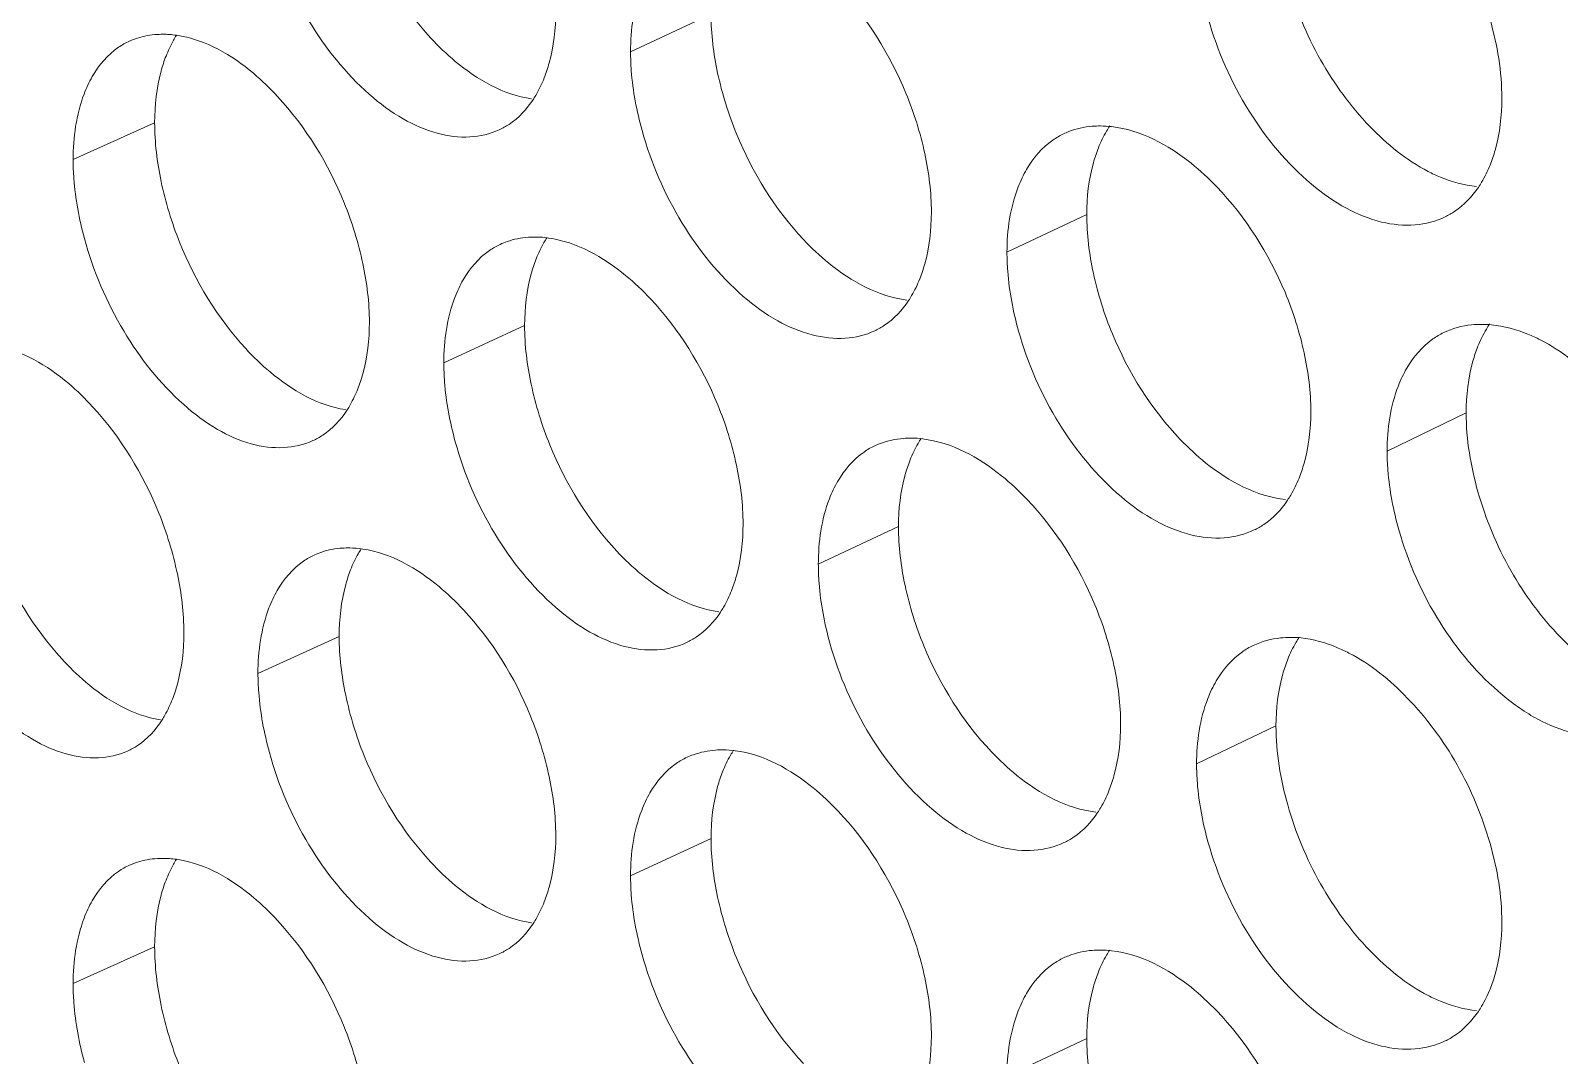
# Model space of a CAD drawing. Header units: millimetres. Extents: x 1177 to 4147, y 93 to 2194.
# Drawn here: x 2562.51 to 2577.12, y 925.59 to 935.38 of the extents above; entities that cross this region are included whole.
import ezdxf

# ---------------------------------------------------------------- set-up
doc = ezdxf.new("R2010")
doc.units = ezdxf.units.MM
doc.header["$LTSCALE"] = 0.1
doc.layers.get('0').update_dxf_attribs({"lineweight": 13})
doc.layers.add('标注', color=251, linetype='Continuous', lineweight=9)

# ---------------------------------------------------------------- blocks, each defined once
blk = doc.blocks.new('02')
at = {"layer": '标注'}
for p, q in [((4439.148, 927.748), (4438.049, 927.237)), ((4431.553, 926.268), (4430.44, 925.765)), ((4431.553, 926.268), (4430.44, 925.765)), ((4444.276, 925.014), (4443.187, 924.499)), ((4436.603, 923.499), (4435.5, 922.991)), ((4436.603, 923.499), (4435.5, 922.991)), ((4449.455, 922.305), (4448.376, 921.785)), ((4441.706, 920.753), (4440.612, 920.24)), ((4441.706, 920.753), (4440.612, 920.24)), ((4434.072, 919.255), (4432.963, 918.75)), ((4446.859, 918.032), (4445.775, 917.514)), ((4446.859, 918.032), (4445.775, 917.514)), ((4439.148, 916.498), (4438.049, 915.987)), ((4431.553, 915.018), (4430.44, 914.515)), ((4444.276, 913.764), (4443.187, 913.249))]:
    blk.add_line(p, q, dxfattribs=at)
for centre, radius, start, end in [((4431.628, 926.454), 1.017, 107.7472, 114.3481), ((4431.628, 926.454), 1.017, 107.7472, 114.3481), ((4444.413, 925.158), 1.06, 111.219, 115.391), ((4444.455, 924.812), 1.411, 83.5175, 89.6286), ((4436.739, 923.323), 1.384, 82.0095, 89.1943), ((4436.739, 923.323), 1.384, 82.0095, 89.1943), ((4436.704, 923.668), 1.034, 109.1713, 114.7632), ((4436.704, 923.668), 1.034, 109.1713, 114.7632), ((4449.664, 922.085), 1.43, 84.4925, 89.9118), ((4441.831, 920.905), 1.051, 110.5478, 115.181), ((4441.831, 920.905), 1.051, 110.5478, 115.181), ((4441.87, 920.56), 1.402, 83.021, 89.4851), ((4441.87, 920.56), 1.402, 83.021, 89.4851), ((4434.159, 919.433), 1.026, 108.4653, 114.5554), ((4447.053, 917.821), 1.421, 84.008, 89.7708), ((4447.053, 917.821), 1.421, 84.008, 89.7708), ((4439.261, 916.659), 1.043, 109.8653, 114.9718), ((4439.298, 916.313), 1.393, 82.5184, 89.3404), ((4431.628, 915.204), 1.017, 107.7472, 114.3481), ((4444.413, 913.908), 1.06, 111.219, 115.391), ((4444.455, 913.562), 1.411, 83.5175, 89.6286)]:
    blk.add_arc(centre, radius, start, end, dxfattribs=at)
for points, knots in [([(4434.072, 930.505), (4434.072, 930.236), (4434.141, 929.677), (4434.473, 928.597), (4434.934, 927.842), (4435.322, 927.424)], [0, 0, 0, 0, 0.23857, 0.494512, 1, 1, 1, 1]), ([(4449.942, 926.6), (4449.942, 926.963), (4449.815, 927.715), (4449.375, 928.767), (4448.716, 929.662), (4448.152, 930.123), (4447.855, 930.278)], [0, 0, 0, 0, 0.247645, 0.51293, 0.771215, 1, 1, 1, 1]), ([(4446.859, 929.282), (4446.859, 928.919), (4446.985, 928.167), (4447.421, 927.114), (4448.076, 926.218), (4448.638, 925.756), (4448.935, 925.602)], [0, 0, 0, 0, 0.247948, 0.513377, 0.771501, 1, 1, 1, 1]), ([(4433.119, 928.921), (4433.24, 928.48), (4433.594, 927.65), (4434.278, 926.791), (4434.915, 926.313), (4435.386, 926.107), (4435.845, 926.047), (4436.132, 926.114), (4436.256, 926.171)], [0, 0, 0, 0, 0.29785, 0.579458, 0.703775, 0.813505, 0.91067, 1, 1, 1, 1]), ([(4438.314, 928.37), (4438.27, 928.293), (4438.104, 927.938), (4438.049, 927.539), (4438.049, 927.237)], [0, 0, 0, 0, 0.22617, 1, 1, 1, 1]), ([(4442.155, 925.045), (4442.155, 925.314), (4442.085, 925.872), (4441.745, 926.951), (4441.276, 927.703), (4440.884, 928.118)], [0, 0, 0, 0, 0.238218, 0.493853, 1, 1, 1, 1]), ([(4436.87, 926.879), (4436.897, 926.946), (4436.993, 927.239), (4437.028, 927.551), (4437.028, 927.788)], [0, 0, 0, 0, 0.231729, 1, 1, 1, 1]), ([(4439.148, 927.748), (4439.148, 927.479), (4439.218, 926.92), (4439.554, 925.84), (4440.02, 925.088), (4440.411, 924.672)], [0, 0, 0, 0, 0.238432, 0.494215, 1, 1, 1, 1]), ([(4445.935, 927.686), (4446.06, 927.244), (4446.427, 926.412), (4447.134, 925.559), (4447.792, 925.091), (4448.277, 924.894), (4448.748, 924.846), (4449.042, 924.921), (4449.169, 924.982)], [0, 0, 0, 0, 0.295542, 0.576027, 0.700439, 0.810823, 0.909172, 1, 1, 1, 1]), ([(4431.685, 927.475), (4431.653, 927.475), (4431.53, 927.473), (4431.406, 927.451), (4431.318, 927.423)], [0, 0, 0, 0, 0.25692, 1, 1, 1, 1]), ([(4431.685, 927.475), (4431.653, 927.475), (4431.53, 927.473), (4431.406, 927.451), (4431.318, 927.423)], [0, 0, 0, 0, 0.25692, 1, 1, 1, 1]), ([(4431.85, 927.46), (4431.836, 927.438), (4431.782, 927.347), (4431.737, 927.251), (4431.708, 927.176)], [0, 0, 0, 0, 0.242162, 1, 1, 1, 1]), ([(4431.85, 927.46), (4431.836, 927.438), (4431.782, 927.347), (4431.737, 927.251), (4431.708, 927.176)], [0, 0, 0, 0, 0.242162, 1, 1, 1, 1]), ([(4433.231, 926.625), (4433.127, 926.737), (4432.745, 927.109), (4432.252, 927.398), (4431.873, 927.458)], [0, 0, 0, 0, 0.28502, 1, 1, 1, 1]), ([(4433.231, 926.625), (4433.127, 926.737), (4432.745, 927.109), (4432.252, 927.398), (4431.873, 927.458)], [0, 0, 0, 0, 0.28502, 1, 1, 1, 1]), ([(4435.322, 927.424), (4435.427, 927.311), (4435.814, 926.937), (4436.316, 926.648), (4436.699, 926.594)], [0, 0, 0, 0, 0.285106, 1, 1, 1, 1]), ([(4431.209, 927.381), (4431.157, 927.357), (4430.95, 927.242), (4430.791, 927.052), (4430.702, 926.897)], [0, 0, 0, 0, 0.240568, 1, 1, 1, 1]), ([(4431.209, 927.381), (4431.157, 927.357), (4430.95, 927.242), (4430.791, 927.052), (4430.702, 926.897)], [0, 0, 0, 0, 0.240568, 1, 1, 1, 1]), ([(4438.049, 927.237), (4438.049, 927.151), (4438.064, 926.787), (4438.133, 926.426), (4438.207, 926.159)], [0, 0, 0, 0, 0.238316, 1, 1, 1, 1]), ([(4431.708, 927.176), (4431.682, 927.11), (4431.587, 926.816), (4431.553, 926.505), (4431.553, 926.268)], [0, 0, 0, 0, 0.231346, 1, 1, 1, 1]), ([(4431.708, 927.176), (4431.682, 927.11), (4431.587, 926.816), (4431.553, 926.505), (4431.553, 926.268)], [0, 0, 0, 0, 0.231346, 1, 1, 1, 1]), ([(4430.702, 926.897), (4430.658, 926.821), (4430.494, 926.465), (4430.44, 926.067), (4430.44, 925.765)], [0, 0, 0, 0, 0.225445, 1, 1, 1, 1]), ([(4430.702, 926.897), (4430.658, 926.821), (4430.494, 926.465), (4430.44, 926.067), (4430.44, 925.765)], [0, 0, 0, 0, 0.225445, 1, 1, 1, 1]), ([(4436.723, 926.589), (4436.737, 926.611), (4436.794, 926.704), (4436.84, 926.803), (4436.87, 926.879)], [0, 0, 0, 0, 0.242235, 1, 1, 1, 1]), ([(4434.484, 923.544), (4434.484, 923.813), (4434.414, 924.371), (4434.08, 925.452), (4433.619, 926.207), (4433.231, 926.625)], [0, 0, 0, 0, 0.238425, 0.494301, 1, 1, 1, 1]), ([(4434.484, 923.544), (4434.484, 923.813), (4434.414, 924.371), (4434.08, 925.452), (4433.619, 926.207), (4433.231, 926.625)], [0, 0, 0, 0, 0.238425, 0.494301, 1, 1, 1, 1]), ([(4436.256, 926.171), (4436.303, 926.192), (4436.487, 926.295), (4436.636, 926.456), (4436.723, 926.589)], [0, 0, 0, 0, 0.242501, 1, 1, 1, 1]), ([(4449.781, 925.69), (4449.808, 925.756), (4449.907, 926.05), (4449.942, 926.363), (4449.942, 926.6)], [0, 0, 0, 0, 0.232474, 1, 1, 1, 1]), ([(4431.553, 926.268), (4431.553, 925.999), (4431.622, 925.44), (4431.952, 924.359), (4432.41, 923.602), (4432.797, 923.183)], [0, 0, 0, 0, 0.238639, 0.494661, 1, 1, 1, 1]), ([(4431.553, 926.268), (4431.553, 925.999), (4431.622, 925.44), (4431.952, 924.359), (4432.41, 923.602), (4432.797, 923.183)], [0, 0, 0, 0, 0.238639, 0.494661, 1, 1, 1, 1]), ([(4438.207, 926.159), (4438.329, 925.717), (4438.688, 924.887), (4439.382, 924.03), (4440.027, 923.556), (4440.504, 923.354), (4440.967, 923.299), (4441.257, 923.368), (4441.383, 923.427)], [0, 0, 0, 0, 0.29692, 0.578074, 0.702428, 0.812421, 0.910064, 1, 1, 1, 1]), ([(4444.464, 926.223), (4444.426, 926.223), (4444.279, 926.218), (4444.132, 926.186), (4444.03, 926.146)], [0, 0, 0, 0, 0.257534, 1, 1, 1, 1]), ([(4444.59, 926.223), (4444.575, 926.2), (4444.515, 926.105), (4444.467, 926.004), (4444.435, 925.925)], [0, 0, 0, 0, 0.242329, 1, 1, 1, 1]), ([(4446.05, 925.392), (4445.94, 925.507), (4445.535, 925.884), (4445.01, 926.17), (4444.615, 926.214)], [0, 0, 0, 0, 0.284731, 1, 1, 1, 1]), ([(4443.959, 926.116), (4443.908, 926.091), (4443.703, 925.973), (4443.544, 925.786), (4443.454, 925.631)], [0, 0, 0, 0, 0.241601, 1, 1, 1, 1]), ([(4430.44, 925.765), (4430.44, 925.678), (4430.455, 925.314), (4430.522, 924.953), (4430.595, 924.686)], [0, 0, 0, 0, 0.238227, 1, 1, 1, 1]), ([(4430.44, 925.765), (4430.44, 925.678), (4430.455, 925.314), (4430.522, 924.953), (4430.595, 924.686)], [0, 0, 0, 0, 0.238227, 1, 1, 1, 1]), ([(4444.435, 925.925), (4444.409, 925.858), (4444.311, 925.564), (4444.276, 925.252), (4444.276, 925.014)], [0, 0, 0, 0, 0.232089, 1, 1, 1, 1]), ([(4443.454, 925.631), (4443.41, 925.555), (4443.243, 925.2), (4443.187, 924.801), (4443.187, 924.499)], [0, 0, 0, 0, 0.226658, 1, 1, 1, 1]), ([(4448.935, 925.602), (4448.99, 925.574), (4449.199, 925.476), (4449.427, 925.413), (4449.595, 925.397)], [0, 0, 0, 0, 0.266559, 1, 1, 1, 1]), ([(4449.621, 925.385), (4449.637, 925.408), (4449.698, 925.505), (4449.749, 925.609), (4449.781, 925.69)], [0, 0, 0, 0, 0.242432, 1, 1, 1, 1]), ([(4447.334, 922.325), (4447.334, 922.594), (4447.263, 923.152), (4446.92, 924.231), (4446.446, 924.98), (4446.05, 925.392)], [0, 0, 0, 0, 0.238081, 0.493556, 1, 1, 1, 1]), ([(4449.169, 924.982), (4449.213, 925.004), (4449.39, 925.105), (4449.535, 925.258), (4449.621, 925.385)], [0, 0, 0, 0, 0.2437, 1, 1, 1, 1]), ([(4441.996, 924.135), (4442.023, 924.202), (4442.12, 924.495), (4442.155, 924.807), (4442.155, 925.045)], [0, 0, 0, 0, 0.232027, 1, 1, 1, 1]), ([(4444.276, 925.014), (4444.276, 924.746), (4444.347, 924.187), (4444.686, 923.108), (4445.157, 922.358), (4445.552, 921.945)], [0, 0, 0, 0, 0.238296, 0.493918, 1, 1, 1, 1]), ([(4430.595, 924.686), (4430.715, 924.245), (4431.066, 923.416), (4431.746, 922.556), (4432.379, 922.075), (4432.847, 921.867), (4433.303, 921.806), (4433.588, 921.87), (4433.712, 921.927)], [0, 0, 0, 0, 0.298318, 0.580156, 0.704454, 0.814053, 0.910977, 1, 1, 1, 1]), ([(4430.595, 924.686), (4430.715, 924.245), (4431.066, 923.416), (4431.746, 922.556), (4432.379, 922.075), (4432.847, 921.867), (4433.303, 921.806), (4433.588, 921.87), (4433.712, 921.927)], [0, 0, 0, 0, 0.298318, 0.580156, 0.704454, 0.814053, 0.910977, 1, 1, 1, 1]), ([(4436.758, 924.706), (4436.724, 924.707), (4436.59, 924.703), (4436.457, 924.677), (4436.364, 924.645)], [0, 0, 0, 0, 0.257182, 1, 1, 1, 1]), ([(4436.758, 924.706), (4436.724, 924.707), (4436.59, 924.703), (4436.457, 924.677), (4436.364, 924.645)], [0, 0, 0, 0, 0.257182, 1, 1, 1, 1]), ([(4436.907, 924.697), (4436.893, 924.675), (4436.837, 924.583), (4436.79, 924.484), (4436.76, 924.408)], [0, 0, 0, 0, 0.24222, 1, 1, 1, 1]), ([(4436.907, 924.697), (4436.893, 924.675), (4436.837, 924.583), (4436.79, 924.484), (4436.76, 924.408)], [0, 0, 0, 0, 0.24222, 1, 1, 1, 1]), ([(4438.32, 923.864), (4438.214, 923.977), (4437.822, 924.351), (4437.316, 924.639), (4436.931, 924.693)], [0, 0, 0, 0, 0.284921, 1, 1, 1, 1]), ([(4438.32, 923.864), (4438.214, 923.977), (4437.822, 924.351), (4437.316, 924.639), (4436.931, 924.693)], [0, 0, 0, 0, 0.284921, 1, 1, 1, 1]), ([(4436.27, 924.607), (4436.219, 924.583), (4436.013, 924.467), (4435.853, 924.278), (4435.764, 924.123)], [0, 0, 0, 0, 0.240997, 1, 1, 1, 1]), ([(4436.27, 924.607), (4436.219, 924.583), (4436.013, 924.467), (4435.853, 924.278), (4435.764, 924.123)], [0, 0, 0, 0, 0.240997, 1, 1, 1, 1]), ([(4440.411, 924.672), (4440.518, 924.558), (4440.914, 924.182), (4441.429, 923.895), (4441.819, 923.847)], [0, 0, 0, 0, 0.284983, 1, 1, 1, 1]), ([(4443.187, 924.499), (4443.187, 924.412), (4443.202, 924.048), (4443.271, 923.688), (4443.346, 923.421)], [0, 0, 0, 0, 0.238377, 1, 1, 1, 1]), ([(4436.76, 924.408), (4436.734, 924.341), (4436.638, 924.048), (4436.603, 923.736), (4436.603, 923.499)], [0, 0, 0, 0, 0.231643, 1, 1, 1, 1]), ([(4436.76, 924.408), (4436.734, 924.341), (4436.638, 924.048), (4436.603, 923.736), (4436.603, 923.499)], [0, 0, 0, 0, 0.231643, 1, 1, 1, 1]), ([(4435.764, 924.123), (4435.72, 924.046), (4435.555, 923.691), (4435.5, 923.293), (4435.5, 922.991)], [0, 0, 0, 0, 0.225927, 1, 1, 1, 1]), ([(4435.764, 924.123), (4435.72, 924.046), (4435.555, 923.691), (4435.5, 923.293), (4435.5, 922.991)], [0, 0, 0, 0, 0.225927, 1, 1, 1, 1]), ([(4441.844, 923.839), (4441.858, 923.862), (4441.917, 923.956), (4441.965, 924.057), (4441.996, 924.135)], [0, 0, 0, 0, 0.242305, 1, 1, 1, 1]), ([(4439.585, 920.788), (4439.585, 921.057), (4439.515, 921.616), (4439.177, 922.695), (4438.711, 923.448), (4438.32, 923.864)], [0, 0, 0, 0, 0.238287, 0.494002, 1, 1, 1, 1]), ([(4439.585, 920.788), (4439.585, 921.057), (4439.515, 921.616), (4439.177, 922.695), (4438.711, 923.448), (4438.32, 923.864)], [0, 0, 0, 0, 0.238287, 0.494002, 1, 1, 1, 1]), ([(4441.383, 923.427), (4441.428, 923.449), (4441.61, 923.551), (4441.757, 923.708), (4441.844, 923.839)], [0, 0, 0, 0, 0.243002, 1, 1, 1, 1]), ([(4434.327, 922.635), (4434.353, 922.702), (4434.449, 922.995), (4434.484, 923.307), (4434.484, 923.544)], [0, 0, 0, 0, 0.23158, 1, 1, 1, 1]), ([(4434.327, 922.635), (4434.353, 922.702), (4434.449, 922.995), (4434.484, 923.307), (4434.484, 923.544)], [0, 0, 0, 0, 0.23158, 1, 1, 1, 1]), ([(4436.603, 923.499), (4436.603, 923.229), (4436.673, 922.671), (4437.007, 921.591), (4437.47, 920.837), (4437.86, 920.42)], [0, 0, 0, 0, 0.238501, 0.494363, 1, 1, 1, 1]), ([(4436.603, 923.499), (4436.603, 923.229), (4436.673, 922.671), (4437.007, 921.591), (4437.47, 920.837), (4437.86, 920.42)], [0, 0, 0, 0, 0.238501, 0.494363, 1, 1, 1, 1]), ([(4449.666, 923.515), (4449.62, 923.515), (4449.443, 923.506), (4449.267, 923.459), (4449.148, 923.402)], [0, 0, 0, 0, 0.258394, 1, 1, 1, 1]), ([(4449.775, 923.52), (4449.76, 923.497), (4449.699, 923.4), (4449.648, 923.297), (4449.616, 923.216)], [0, 0, 0, 0, 0.242417, 1, 1, 1, 1]), ([(4450.466, 923.304), (4450.411, 923.332), (4450.2, 923.43), (4449.971, 923.492), (4449.801, 923.508)], [0, 0, 0, 0, 0.266613, 1, 1, 1, 1]), ([(4430.706, 922.39), (4430.604, 922.502), (4430.226, 922.871), (4429.739, 923.162), (4429.364, 923.224)], [0, 0, 0, 0, 0.285061, 1, 1, 1, 1]), ([(4443.346, 923.421), (4443.47, 922.979), (4443.834, 922.148), (4444.537, 921.294), (4445.19, 920.823), (4445.673, 920.625), (4446.142, 920.574), (4446.434, 920.647), (4446.561, 920.708)], [0, 0, 0, 0, 0.295999, 0.576706, 0.701098, 0.811352, 0.909467, 1, 1, 1, 1]), ([(4449.148, 923.402), (4449.097, 923.377), (4448.894, 923.258), (4448.735, 923.071), (4448.645, 922.917)], [0, 0, 0, 0, 0.241979, 1, 1, 1, 1]), ([(4449.616, 923.216), (4449.589, 923.15), (4449.491, 922.856), (4449.455, 922.543), (4449.455, 922.305)], [0, 0, 0, 0, 0.232387, 1, 1, 1, 1]), ([(4452.564, 919.631), (4452.564, 919.994), (4452.436, 920.746), (4451.993, 921.797), (4451.331, 922.691), (4450.765, 923.15), (4450.466, 923.304)], [0, 0, 0, 0, 0.24746, 0.512581, 0.770891, 1, 1, 1, 1]), ([(4432.797, 923.183), (4432.9, 923.071), (4433.283, 922.698), (4433.779, 922.408), (4434.158, 922.351)], [0, 0, 0, 0, 0.285159, 1, 1, 1, 1]), ([(4432.797, 923.183), (4432.9, 923.071), (4433.283, 922.698), (4433.779, 922.408), (4434.158, 922.351)], [0, 0, 0, 0, 0.285159, 1, 1, 1, 1]), ([(4435.5, 922.991), (4435.5, 922.904), (4435.515, 922.54), (4435.583, 922.179), (4435.657, 921.912)], [0, 0, 0, 0, 0.238286, 1, 1, 1, 1]), ([(4435.5, 922.991), (4435.5, 922.904), (4435.515, 922.54), (4435.583, 922.179), (4435.657, 921.912)], [0, 0, 0, 0, 0.238286, 1, 1, 1, 1]), ([(4448.645, 922.917), (4448.6, 922.84), (4448.432, 922.486), (4448.376, 922.086), (4448.376, 921.785)], [0, 0, 0, 0, 0.227147, 1, 1, 1, 1]), ([(4434.182, 922.348), (4434.196, 922.37), (4434.251, 922.462), (4434.297, 922.56), (4434.327, 922.635)], [0, 0, 0, 0, 0.242205, 1, 1, 1, 1]), ([(4434.182, 922.348), (4434.196, 922.37), (4434.251, 922.462), (4434.297, 922.56), (4434.327, 922.635)], [0, 0, 0, 0, 0.242205, 1, 1, 1, 1]), ([(4431.952, 919.305), (4431.952, 919.574), (4431.883, 920.133), (4431.551, 921.214), (4431.092, 921.97), (4430.706, 922.39)], [0, 0, 0, 0, 0.238495, 0.494451, 1, 1, 1, 1]), ([(4433.712, 921.927), (4433.759, 921.948), (4433.945, 922.051), (4434.095, 922.213), (4434.182, 922.348)], [0, 0, 0, 0, 0.242239, 1, 1, 1, 1]), ([(4433.712, 921.927), (4433.759, 921.948), (4433.945, 922.051), (4434.095, 922.213), (4434.182, 922.348)], [0, 0, 0, 0, 0.242239, 1, 1, 1, 1]), ([(4447.173, 921.415), (4447.2, 921.482), (4447.299, 921.776), (4447.334, 922.088), (4447.334, 922.325)], [0, 0, 0, 0, 0.232325, 1, 1, 1, 1]), ([(4449.455, 922.305), (4449.455, 921.942), (4449.582, 921.19), (4450.02, 920.139), (4450.678, 919.244), (4451.243, 918.784), (4451.541, 918.63)], [0, 0, 0, 0, 0.247764, 0.513029, 0.771178, 1, 1, 1, 1]), ([(4429.047, 922.036), (4429.047, 921.767), (4429.116, 921.208), (4429.444, 920.127), (4429.9, 919.369), (4430.284, 918.949)], [0, 0, 0, 0, 0.238709, 0.494811, 1, 1, 1, 1]), ([(4435.657, 921.912), (4435.778, 921.47), (4436.135, 920.641), (4436.823, 919.783), (4437.464, 919.307), (4437.939, 919.102), (4438.399, 919.045), (4438.688, 919.113), (4438.813, 919.171)], [0, 0, 0, 0, 0.297384, 0.578764, 0.7031, 0.812961, 0.910366, 1, 1, 1, 1]), ([(4435.657, 921.912), (4435.778, 921.47), (4436.135, 920.641), (4436.823, 919.783), (4437.464, 919.307), (4437.939, 919.102), (4438.399, 919.045), (4438.688, 919.113), (4438.813, 919.171)], [0, 0, 0, 0, 0.297384, 0.578764, 0.7031, 0.812961, 0.910366, 1, 1, 1, 1]), ([(4441.383, 921.857), (4441.332, 921.833), (4441.127, 921.715), (4440.967, 921.527), (4440.878, 921.372)], [0, 0, 0, 0, 0.241405, 1, 1, 1, 1]), ([(4441.383, 921.857), (4441.332, 921.833), (4441.127, 921.715), (4440.967, 921.527), (4440.878, 921.372)], [0, 0, 0, 0, 0.241405, 1, 1, 1, 1]), ([(4441.883, 921.962), (4441.846, 921.962), (4441.703, 921.957), (4441.561, 921.927), (4441.462, 921.89)], [0, 0, 0, 0, 0.257421, 1, 1, 1, 1]), ([(4441.883, 921.962), (4441.846, 921.962), (4441.703, 921.957), (4441.561, 921.927), (4441.462, 921.89)], [0, 0, 0, 0, 0.257421, 1, 1, 1, 1]), ([(4442.016, 921.958), (4442.001, 921.936), (4441.943, 921.842), (4441.895, 921.741), (4441.864, 921.663)], [0, 0, 0, 0, 0.24229, 1, 1, 1, 1]), ([(4442.016, 921.958), (4442.001, 921.936), (4441.943, 921.842), (4441.895, 921.741), (4441.864, 921.663)], [0, 0, 0, 0, 0.24229, 1, 1, 1, 1]), ([(4443.46, 921.127), (4443.352, 921.241), (4442.951, 921.617), (4442.433, 921.904), (4442.04, 921.951)], [0, 0, 0, 0, 0.2848, 1, 1, 1, 1]), ([(4443.46, 921.127), (4443.352, 921.241), (4442.951, 921.617), (4442.433, 921.904), (4442.04, 921.951)], [0, 0, 0, 0, 0.2848, 1, 1, 1, 1]), ([(4445.552, 921.945), (4445.662, 921.83), (4446.067, 921.451), (4446.594, 921.166), (4446.991, 921.124)], [0, 0, 0, 0, 0.28484, 1, 1, 1, 1]), ([(4448.376, 921.785), (4448.376, 921.698), (4448.391, 921.334), (4448.461, 920.974), (4448.537, 920.708)], [0, 0, 0, 0, 0.238439, 1, 1, 1, 1]), ([(4441.864, 921.663), (4441.838, 921.596), (4441.74, 921.303), (4441.706, 920.99), (4441.706, 920.753)], [0, 0, 0, 0, 0.231941, 1, 1, 1, 1]), ([(4441.864, 921.663), (4441.838, 921.596), (4441.74, 921.303), (4441.706, 920.99), (4441.706, 920.753)], [0, 0, 0, 0, 0.231941, 1, 1, 1, 1]), ([(4440.878, 921.372), (4440.833, 921.296), (4440.667, 920.941), (4440.612, 920.542), (4440.612, 920.24)], [0, 0, 0, 0, 0.226413, 1, 1, 1, 1]), ([(4440.878, 921.372), (4440.833, 921.296), (4440.667, 920.941), (4440.612, 920.542), (4440.612, 920.24)], [0, 0, 0, 0, 0.226413, 1, 1, 1, 1]), ([(4447.016, 921.114), (4447.031, 921.137), (4447.092, 921.233), (4447.141, 921.336), (4447.173, 921.415)], [0, 0, 0, 0, 0.242387, 1, 1, 1, 1]), ([(4444.738, 918.057), (4444.738, 918.326), (4444.667, 918.884), (4444.326, 919.963), (4443.855, 920.713), (4443.46, 921.127)], [0, 0, 0, 0, 0.23815, 0.493704, 1, 1, 1, 1]), ([(4444.738, 918.057), (4444.738, 918.326), (4444.667, 918.884), (4444.326, 919.963), (4443.855, 920.713), (4443.46, 921.127)], [0, 0, 0, 0, 0.23815, 0.493704, 1, 1, 1, 1]), ([(4446.561, 920.708), (4446.606, 920.729), (4446.784, 920.831), (4446.93, 920.985), (4447.016, 921.114)], [0, 0, 0, 0, 0.243475, 1, 1, 1, 1]), ([(4439.427, 919.879), (4439.453, 919.946), (4439.55, 920.239), (4439.585, 920.551), (4439.585, 920.788)], [0, 0, 0, 0, 0.231878, 1, 1, 1, 1]), ([(4439.427, 919.879), (4439.453, 919.946), (4439.55, 920.239), (4439.585, 920.551), (4439.585, 920.788)], [0, 0, 0, 0, 0.231878, 1, 1, 1, 1]), ([(4441.706, 920.753), (4441.706, 920.484), (4441.776, 919.926), (4442.114, 918.846), (4442.582, 918.095), (4442.975, 917.68)], [0, 0, 0, 0, 0.238364, 0.494066, 1, 1, 1, 1]), ([(4441.706, 920.753), (4441.706, 920.484), (4441.776, 919.926), (4442.114, 918.846), (4442.582, 918.095), (4442.975, 917.68)], [0, 0, 0, 0, 0.238364, 0.494066, 1, 1, 1, 1]), ([(4448.537, 920.708), (4448.662, 920.265), (4449.032, 919.432), (4449.744, 918.581), (4450.405, 918.115), (4450.894, 917.92), (4451.368, 917.874), (4451.662, 917.951), (4451.79, 918.013)], [0, 0, 0, 0, 0.295087, 0.575352, 0.699785, 0.810298, 0.90888, 1, 1, 1, 1]), ([(4428.084, 920.456), (4428.203, 920.016), (4428.552, 919.187), (4429.226, 918.326), (4429.855, 917.844), (4430.321, 917.634), (4430.774, 917.57), (4431.058, 917.633), (4431.182, 917.689)], [0, 0, 0, 0, 0.298788, 0.580857, 0.705138, 0.814605, 0.911286, 1, 1, 1, 1]), ([(4433.733, 920.366), (4433.681, 920.342), (4433.475, 920.226), (4433.315, 920.037), (4433.226, 919.882)], [0, 0, 0, 0, 0.240785, 1, 1, 1, 1]), ([(4434.215, 920.462), (4434.182, 920.463), (4434.053, 920.46), (4433.925, 920.436), (4433.835, 920.406)], [0, 0, 0, 0, 0.257054, 1, 1, 1, 1]), ([(4434.372, 920.45), (4434.358, 920.429), (4434.303, 920.337), (4434.257, 920.24), (4434.228, 920.164)], [0, 0, 0, 0, 0.242189, 1, 1, 1, 1]), ([(4435.769, 919.617), (4435.664, 919.729), (4435.277, 920.102), (4434.778, 920.391), (4434.396, 920.447)], [0, 0, 0, 0, 0.284973, 1, 1, 1, 1]), ([(4437.86, 920.42), (4437.966, 920.306), (4438.358, 919.931), (4438.866, 919.643), (4439.253, 919.592)], [0, 0, 0, 0, 0.285047, 1, 1, 1, 1]), ([(4437.86, 920.42), (4437.966, 920.306), (4438.358, 919.931), (4438.866, 919.643), (4439.253, 919.592)], [0, 0, 0, 0, 0.285047, 1, 1, 1, 1]), ([(4434.228, 920.164), (4434.202, 920.098), (4434.106, 919.804), (4434.072, 919.492), (4434.072, 919.255)], [0, 0, 0, 0, 0.231495, 1, 1, 1, 1]), ([(4440.612, 920.24), (4440.612, 920.153), (4440.627, 919.79), (4440.696, 919.429), (4440.77, 919.162)], [0, 0, 0, 0, 0.238347, 1, 1, 1, 1]), ([(4440.612, 920.24), (4440.612, 920.153), (4440.627, 919.79), (4440.696, 919.429), (4440.77, 919.162)], [0, 0, 0, 0, 0.238347, 1, 1, 1, 1]), ([(4433.226, 919.882), (4433.182, 919.806), (4433.018, 919.45), (4432.963, 919.052), (4432.963, 918.75)], [0, 0, 0, 0, 0.225686, 1, 1, 1, 1]), ([(4439.277, 919.586), (4439.291, 919.609), (4439.349, 919.702), (4439.396, 919.802), (4439.427, 919.879)], [0, 0, 0, 0, 0.242268, 1, 1, 1, 1]), ([(4439.277, 919.586), (4439.291, 919.609), (4439.349, 919.702), (4439.396, 919.802), (4439.427, 919.879)], [0, 0, 0, 0, 0.242268, 1, 1, 1, 1]), ([(4437.028, 916.538), (4437.028, 916.807), (4436.958, 917.366), (4436.622, 918.446), (4436.159, 919.199), (4435.769, 919.617)], [0, 0, 0, 0, 0.238356, 0.494151, 1, 1, 1, 1]), ([(4438.813, 919.171), (4438.859, 919.193), (4439.042, 919.295), (4439.19, 919.454), (4439.277, 919.586)], [0, 0, 0, 0, 0.242755, 1, 1, 1, 1]), ([(4438.813, 919.171), (4438.859, 919.193), (4439.042, 919.295), (4439.19, 919.454), (4439.277, 919.586)], [0, 0, 0, 0, 0.242755, 1, 1, 1, 1]), ([(4431.796, 918.397), (4431.822, 918.464), (4431.918, 918.757), (4431.952, 919.068), (4431.952, 919.305)], [0, 0, 0, 0, 0.231431, 1, 1, 1, 1]), ([(4434.072, 919.255), (4434.072, 918.986), (4434.141, 918.427), (4434.473, 917.347), (4434.934, 916.592), (4435.322, 916.174)], [0, 0, 0, 0, 0.23857, 0.494512, 1, 1, 1, 1]), ([(4440.77, 919.162), (4440.893, 918.72), (4441.255, 917.889), (4441.953, 917.034), (4442.602, 916.562), (4443.082, 916.361), (4443.548, 916.308), (4443.839, 916.38), (4443.965, 916.439)], [0, 0, 0, 0, 0.296459, 0.577388, 0.701761, 0.811885, 0.909764, 1, 1, 1, 1]), ([(4440.77, 919.162), (4440.893, 918.72), (4441.255, 917.889), (4441.953, 917.034), (4442.602, 916.562), (4443.082, 916.361), (4443.548, 916.308), (4443.839, 916.38), (4443.965, 916.439)], [0, 0, 0, 0, 0.296459, 0.577388, 0.701761, 0.811885, 0.909764, 1, 1, 1, 1]), ([(4446.547, 919.131), (4446.496, 919.106), (4446.292, 918.988), (4446.133, 918.8), (4446.043, 918.646)], [0, 0, 0, 0, 0.241792, 1, 1, 1, 1]), ([(4446.547, 919.131), (4446.496, 919.106), (4446.292, 918.988), (4446.133, 918.8), (4446.043, 918.646)], [0, 0, 0, 0, 0.241792, 1, 1, 1, 1]), ([(4447.059, 919.241), (4447.013, 919.241), (4446.838, 919.233), (4446.665, 919.187), (4446.547, 919.131)], [0, 0, 0, 0, 0.258386, 1, 1, 1, 1]), ([(4447.059, 919.241), (4447.013, 919.241), (4446.838, 919.233), (4446.665, 919.187), (4446.547, 919.131)], [0, 0, 0, 0, 0.258386, 1, 1, 1, 1]), ([(4447.176, 919.243), (4447.161, 919.221), (4447.101, 919.125), (4447.051, 919.022), (4447.019, 918.943)], [0, 0, 0, 0, 0.242372, 1, 1, 1, 1]), ([(4447.176, 919.243), (4447.161, 919.221), (4447.101, 919.125), (4447.051, 919.022), (4447.019, 918.943)], [0, 0, 0, 0, 0.242372, 1, 1, 1, 1]), ([(4447.855, 919.028), (4447.8, 919.056), (4447.593, 919.153), (4447.368, 919.216), (4447.201, 919.233)], [0, 0, 0, 0, 0.266572, 1, 1, 1, 1]), ([(4447.855, 919.028), (4447.8, 919.056), (4447.593, 919.153), (4447.368, 919.216), (4447.201, 919.233)], [0, 0, 0, 0, 0.266572, 1, 1, 1, 1]), ([(4430.284, 918.949), (4430.387, 918.837), (4430.765, 918.466), (4431.254, 918.175), (4431.631, 918.115)], [0, 0, 0, 0, 0.285206, 1, 1, 1, 1]), ([(4447.019, 918.943), (4446.993, 918.876), (4446.895, 918.582), (4446.859, 918.269), (4446.859, 918.032)], [0, 0, 0, 0, 0.232238, 1, 1, 1, 1]), ([(4447.019, 918.943), (4446.993, 918.876), (4446.895, 918.582), (4446.859, 918.269), (4446.859, 918.032)], [0, 0, 0, 0, 0.232238, 1, 1, 1, 1]), ([(4449.942, 915.35), (4449.942, 915.713), (4449.815, 916.465), (4449.375, 917.517), (4448.716, 918.412), (4448.152, 918.873), (4447.855, 919.028)], [0, 0, 0, 0, 0.247645, 0.51293, 0.771215, 1, 1, 1, 1]), ([(4449.942, 915.35), (4449.942, 915.713), (4449.815, 916.465), (4449.375, 917.517), (4448.716, 918.412), (4448.152, 918.873), (4447.855, 919.028)], [0, 0, 0, 0, 0.247645, 0.51293, 0.771215, 1, 1, 1, 1]), ([(4432.963, 918.75), (4432.963, 918.663), (4432.978, 918.299), (4433.046, 917.938), (4433.119, 917.671)], [0, 0, 0, 0, 0.238256, 1, 1, 1, 1]), ([(4446.043, 918.646), (4445.998, 918.569), (4445.831, 918.215), (4445.775, 917.816), (4445.775, 917.514)], [0, 0, 0, 0, 0.226902, 1, 1, 1, 1]), ([(4446.043, 918.646), (4445.998, 918.569), (4445.831, 918.215), (4445.775, 917.816), (4445.775, 917.514)], [0, 0, 0, 0, 0.226902, 1, 1, 1, 1]), ([(4431.654, 918.114), (4431.667, 918.135), (4431.722, 918.226), (4431.767, 918.323), (4431.796, 918.397)], [0, 0, 0, 0, 0.242178, 1, 1, 1, 1]), ([(4431.182, 917.689), (4431.229, 917.71), (4431.417, 917.813), (4431.567, 917.977), (4431.654, 918.114)], [0, 0, 0, 0, 0.241969, 1, 1, 1, 1]), ([(4444.578, 917.147), (4444.605, 917.214), (4444.703, 917.507), (4444.738, 917.82), (4444.738, 918.057)], [0, 0, 0, 0, 0.232176, 1, 1, 1, 1]), ([(4444.578, 917.147), (4444.605, 917.214), (4444.703, 917.507), (4444.738, 917.82), (4444.738, 918.057)], [0, 0, 0, 0, 0.232176, 1, 1, 1, 1]), ([(4446.859, 918.032), (4446.859, 917.669), (4446.985, 916.917), (4447.421, 915.864), (4448.076, 914.968), (4448.638, 914.506), (4448.935, 914.352)], [0, 0, 0, 0, 0.247948, 0.513377, 0.771501, 1, 1, 1, 1]), ([(4446.859, 918.032), (4446.859, 917.669), (4446.985, 916.917), (4447.421, 915.864), (4448.076, 914.968), (4448.638, 914.506), (4448.935, 914.352)], [0, 0, 0, 0, 0.247948, 0.513377, 0.771501, 1, 1, 1, 1]), ([(4433.119, 917.671), (4433.24, 917.23), (4433.594, 916.4), (4434.278, 915.541), (4434.915, 915.063), (4435.386, 914.857), (4435.845, 914.797), (4436.132, 914.864), (4436.256, 914.921)], [0, 0, 0, 0, 0.29785, 0.579458, 0.703775, 0.813505, 0.91067, 1, 1, 1, 1]), ([(4438.82, 917.604), (4438.769, 917.58), (4438.563, 917.463), (4438.404, 917.274), (4438.314, 917.12)], [0, 0, 0, 0, 0.241203, 1, 1, 1, 1]), ([(4439.314, 917.706), (4439.278, 917.706), (4439.14, 917.702), (4439.003, 917.674), (4438.906, 917.639)], [0, 0, 0, 0, 0.257304, 1, 1, 1, 1]), ([(4439.455, 917.7), (4439.441, 917.678), (4439.383, 917.584), (4439.336, 917.485), (4439.306, 917.407)], [0, 0, 0, 0, 0.242253, 1, 1, 1, 1]), ([(4440.884, 916.868), (4440.776, 916.981), (4440.38, 917.356), (4439.868, 917.643), (4439.479, 917.694)], [0, 0, 0, 0, 0.284863, 1, 1, 1, 1]), ([(4442.975, 917.68), (4443.084, 917.566), (4443.484, 917.188), (4444.005, 916.902), (4444.398, 916.857)], [0, 0, 0, 0, 0.284914, 1, 1, 1, 1]), ([(4442.975, 917.68), (4443.084, 917.566), (4443.484, 917.188), (4444.005, 916.902), (4444.398, 916.857)], [0, 0, 0, 0, 0.284914, 1, 1, 1, 1]), ([(4439.306, 917.407), (4439.279, 917.341), (4439.183, 917.047), (4439.148, 916.735), (4439.148, 916.498)], [0, 0, 0, 0, 0.231792, 1, 1, 1, 1]), ([(4445.775, 917.514), (4445.775, 917.427), (4445.79, 917.063), (4445.86, 916.703), (4445.935, 916.436)], [0, 0, 0, 0, 0.238408, 1, 1, 1, 1]), ([(4445.775, 917.514), (4445.775, 917.427), (4445.79, 917.063), (4445.86, 916.703), (4445.935, 916.436)], [0, 0, 0, 0, 0.238408, 1, 1, 1, 1]), ([(4438.314, 917.12), (4438.27, 917.043), (4438.104, 916.688), (4438.049, 916.289), (4438.049, 915.987)], [0, 0, 0, 0, 0.22617, 1, 1, 1, 1]), ([(4444.423, 916.849), (4444.438, 916.871), (4444.498, 916.967), (4444.547, 917.068), (4444.578, 917.147)], [0, 0, 0, 0, 0.242345, 1, 1, 1, 1]), ([(4444.423, 916.849), (4444.438, 916.871), (4444.498, 916.967), (4444.547, 917.068), (4444.578, 917.147)], [0, 0, 0, 0, 0.242345, 1, 1, 1, 1]), ([(4442.155, 913.795), (4442.155, 914.064), (4442.085, 914.622), (4441.745, 915.701), (4441.276, 916.453), (4440.884, 916.868)], [0, 0, 0, 0, 0.238218, 0.493853, 1, 1, 1, 1]), ([(4443.965, 916.439), (4444.01, 916.461), (4444.191, 916.563), (4444.337, 916.719), (4444.423, 916.849)], [0, 0, 0, 0, 0.243242, 1, 1, 1, 1]), ([(4443.965, 916.439), (4444.01, 916.461), (4444.191, 916.563), (4444.337, 916.719), (4444.423, 916.849)], [0, 0, 0, 0, 0.243242, 1, 1, 1, 1]), ([(4436.87, 915.629), (4436.897, 915.696), (4436.993, 915.989), (4437.028, 916.301), (4437.028, 916.538)], [0, 0, 0, 0, 0.231729, 1, 1, 1, 1]), ([(4439.148, 916.498), (4439.148, 916.229), (4439.218, 915.67), (4439.554, 914.59), (4440.02, 913.838), (4440.411, 913.422)], [0, 0, 0, 0, 0.238432, 0.494215, 1, 1, 1, 1]), ([(4445.935, 916.436), (4446.06, 915.994), (4446.427, 915.162), (4447.134, 914.309), (4447.792, 913.841), (4448.277, 913.644), (4448.748, 913.596), (4449.042, 913.671), (4449.169, 913.732)], [0, 0, 0, 0, 0.295542, 0.576027, 0.700439, 0.810823, 0.909172, 1, 1, 1, 1]), ([(4445.935, 916.436), (4446.06, 915.994), (4446.427, 915.162), (4447.134, 914.309), (4447.792, 913.841), (4448.277, 913.644), (4448.748, 913.596), (4449.042, 913.671), (4449.169, 913.732)], [0, 0, 0, 0, 0.295542, 0.576027, 0.700439, 0.810823, 0.909172, 1, 1, 1, 1]), ([(4431.209, 916.131), (4431.157, 916.107), (4430.95, 915.992), (4430.791, 915.802), (4430.702, 915.647)], [0, 0, 0, 0, 0.240568, 1, 1, 1, 1]), ([(4431.685, 916.225), (4431.653, 916.225), (4431.53, 916.223), (4431.406, 916.201), (4431.318, 916.173)], [0, 0, 0, 0, 0.25692, 1, 1, 1, 1]), ([(4431.85, 916.21), (4431.836, 916.188), (4431.782, 916.097), (4431.737, 916.001), (4431.708, 915.926)], [0, 0, 0, 0, 0.242162, 1, 1, 1, 1]), ([(4433.231, 915.375), (4433.127, 915.487), (4432.745, 915.859), (4432.252, 916.148), (4431.873, 916.208)], [0, 0, 0, 0, 0.28502, 1, 1, 1, 1]), ([(4435.322, 916.174), (4435.427, 916.061), (4435.814, 915.687), (4436.316, 915.398), (4436.699, 915.344)], [0, 0, 0, 0, 0.285106, 1, 1, 1, 1]), ([(4431.708, 915.926), (4431.682, 915.86), (4431.587, 915.566), (4431.553, 915.255), (4431.553, 915.018)], [0, 0, 0, 0, 0.231346, 1, 1, 1, 1]), ([(4438.049, 915.987), (4438.049, 915.901), (4438.064, 915.537), (4438.133, 915.176), (4438.207, 914.909)], [0, 0, 0, 0, 0.238316, 1, 1, 1, 1]), ([(4430.702, 915.647), (4430.658, 915.571), (4430.494, 915.215), (4430.44, 914.817), (4430.44, 914.515)], [0, 0, 0, 0, 0.225445, 1, 1, 1, 1]), ([(4436.723, 915.339), (4436.737, 915.361), (4436.794, 915.454), (4436.84, 915.553), (4436.87, 915.629)], [0, 0, 0, 0, 0.242235, 1, 1, 1, 1]), ([(4434.484, 912.294), (4434.484, 912.563), (4434.414, 913.121), (4434.08, 914.202), (4433.619, 914.957), (4433.231, 915.375)], [0, 0, 0, 0, 0.238425, 0.494301, 1, 1, 1, 1]), ([(4436.256, 914.921), (4436.303, 914.942), (4436.487, 915.045), (4436.636, 915.206), (4436.723, 915.339)], [0, 0, 0, 0, 0.242501, 1, 1, 1, 1]), ([(4449.781, 914.44), (4449.808, 914.506), (4449.907, 914.8), (4449.942, 915.113), (4449.942, 915.35)], [0, 0, 0, 0, 0.232474, 1, 1, 1, 1]), ([(4449.781, 914.44), (4449.808, 914.506), (4449.907, 914.8), (4449.942, 915.113), (4449.942, 915.35)], [0, 0, 0, 0, 0.232474, 1, 1, 1, 1]), ([(4431.553, 915.018), (4431.553, 914.749), (4431.622, 914.19), (4431.952, 913.109), (4432.41, 912.352), (4432.797, 911.933)], [0, 0, 0, 0, 0.238639, 0.494661, 1, 1, 1, 1]), ([(4438.207, 914.909), (4438.329, 914.467), (4438.688, 913.637), (4439.382, 912.78), (4440.027, 912.306), (4440.504, 912.104), (4440.967, 912.049), (4441.257, 912.118), (4441.383, 912.177)], [0, 0, 0, 0, 0.29692, 0.578074, 0.702428, 0.812421, 0.910064, 1, 1, 1, 1]), ([(4444.464, 914.973), (4444.426, 914.973), (4444.279, 914.968), (4444.132, 914.936), (4444.03, 914.896)], [0, 0, 0, 0, 0.257534, 1, 1, 1, 1]), ([(4444.59, 914.973), (4444.575, 914.95), (4444.515, 914.855), (4444.467, 914.754), (4444.435, 914.675)], [0, 0, 0, 0, 0.242329, 1, 1, 1, 1]), ([(4446.05, 914.142), (4445.94, 914.257), (4445.535, 914.634), (4445.01, 914.92), (4444.615, 914.964)], [0, 0, 0, 0, 0.284731, 1, 1, 1, 1]), ([(4443.959, 914.866), (4443.908, 914.841), (4443.703, 914.723), (4443.544, 914.536), (4443.454, 914.381)], [0, 0, 0, 0, 0.241601, 1, 1, 1, 1]), ([(4444.435, 914.675), (4444.409, 914.608), (4444.311, 914.314), (4444.276, 914.002), (4444.276, 913.764)], [0, 0, 0, 0, 0.232089, 1, 1, 1, 1]), ([(4430.44, 914.515), (4430.44, 914.428), (4430.455, 914.064), (4430.522, 913.703), (4430.595, 913.436)], [0, 0, 0, 0, 0.238227, 1, 1, 1, 1]), ([(4443.454, 914.381), (4443.41, 914.305), (4443.243, 913.95), (4443.187, 913.551), (4443.187, 913.249)], [0, 0, 0, 0, 0.226658, 1, 1, 1, 1]), ([(4448.935, 914.352), (4448.99, 914.324), (4449.199, 914.226), (4449.427, 914.163), (4449.595, 914.147)], [0, 0, 0, 0, 0.266559, 1, 1, 1, 1]), ([(4448.935, 914.352), (4448.99, 914.324), (4449.199, 914.226), (4449.427, 914.163), (4449.595, 914.147)], [0, 0, 0, 0, 0.266559, 1, 1, 1, 1]), ([(4449.621, 914.135), (4449.637, 914.158), (4449.698, 914.255), (4449.749, 914.359), (4449.781, 914.44)], [0, 0, 0, 0, 0.242432, 1, 1, 1, 1]), ([(4449.621, 914.135), (4449.637, 914.158), (4449.698, 914.255), (4449.749, 914.359), (4449.781, 914.44)], [0, 0, 0, 0, 0.242432, 1, 1, 1, 1]), ([(4447.334, 911.075), (4447.334, 911.344), (4447.263, 911.902), (4446.92, 912.981), (4446.446, 913.73), (4446.05, 914.142)], [0, 0, 0, 0, 0.238081, 0.493556, 1, 1, 1, 1]), ([(4449.169, 913.732), (4449.213, 913.754), (4449.39, 913.855), (4449.535, 914.008), (4449.621, 914.135)], [0, 0, 0, 0, 0.2437, 1, 1, 1, 1]), ([(4449.169, 913.732), (4449.213, 913.754), (4449.39, 913.855), (4449.535, 914.008), (4449.621, 914.135)], [0, 0, 0, 0, 0.2437, 1, 1, 1, 1]), ([(4441.996, 912.885), (4442.023, 912.952), (4442.12, 913.245), (4442.155, 913.557), (4442.155, 913.795)], [0, 0, 0, 0, 0.232027, 1, 1, 1, 1]), ([(4444.276, 913.764), (4444.276, 913.496), (4444.347, 912.937), (4444.686, 911.858), (4445.157, 911.108), (4445.552, 910.695)], [0, 0, 0, 0, 0.238296, 0.493918, 1, 1, 1, 1])]:
    blk.add_open_spline(points, degree=3, knots=knots, dxfattribs=at)
for points in [[(4431.873, 927.458), (4431.811, 927.468), (4431.748, 927.474), (4431.685, 927.475)], [(4431.873, 927.458), (4431.811, 927.468), (4431.748, 927.474), (4431.685, 927.475)], [(4434.396, 920.447), (4434.336, 920.456), (4434.275, 920.462), (4434.215, 920.462)], [(4431.873, 916.208), (4431.811, 916.218), (4431.748, 916.224), (4431.685, 916.225)]]:
    blk.add_open_spline(points, degree=3, dxfattribs=at)

msp = doc.modelspace()

# ---------------------------------------------------------------- block references
at = {"xscale": 0.7, "yscale": 0.7, "zscale": 0.7}
msp.add_blockref('02', (-538.391, 286.112), dxfattribs=at)

doc.saveas('drawing.dxf')
